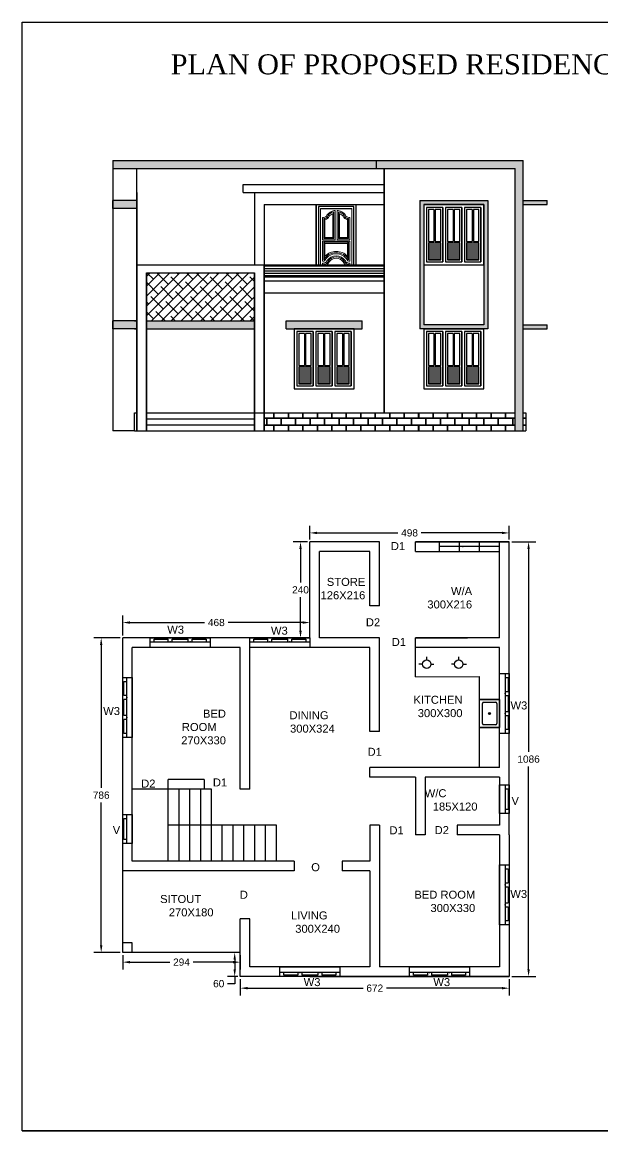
# Model space of a CAD drawing. Header units: inches. Extents: x -2903 to 3367, y -161 to 1064.
# Drawn here: x -60.29 to -45.78, y 931.41 to 959.11 of the extents above; entities that cross this region are included whole.
import ezdxf

# ---------------------------------------------------------------- set-up
doc = ezdxf.new("R2010")
doc.units = ezdxf.units.IN
doc.header["$MEASUREMENT"] = 0
doc.layers.add('ELEVATION', color=7, linetype='Continuous', lineweight=25)
doc.styles.add('SA', font='times.ttf')
doc.styles.get("Standard").update_dxf_attribs({"font": 'arial.ttf'})
doc.dimstyles.get("Standard").update_dxf_attribs({"dimtxt": 0.18, "dimasz": 0.18, "dimexe": 0.18, "dimexo": 0.0625, "dimgap": 0.09, "dimtad": 0, "dimtih": 1, "dimtoh": 1, "dimdec": 0, "dimlfac": 100, "dimzin": 0, "dimdsep": 46, "dimtxsty": 'Standard', "dimcen": 0.09, "dimadec": 0, "dimazin": 0, "dimtfac": 1, "dimtdec": 0, "dimtofl": 0, "dimtmove": 0, "dimatfit": 3, "dimfxl": 1, "dimtolj": 1, "dimtzin": 0, "dimarcsym": 0})

# ---------------------------------------------------------------- blocks, each defined once
blk = doc.blocks.new('W3')
for p, q in [((0.75, 0), (-0.75, 0)), ((-0.75, 0), (-0.75, -0.24)), ((0.75, -0.24), (0.75, 0)), ((-0.75, -0.14), (0.75, -0.14)), ((-0.75, -0.24), (0.75, -0.24)), ((-0.65, -0.14), (-0.65, -0.21)), ((-0.65, -0.21), (-0.3, -0.21)), ((-0.3, -0.14), (-0.3, -0.21)), ((-0.2, -0.14), (-0.2, -0.21)), ((-0.2, -0.21), (0.2, -0.21)), ((0.2, -0.14), (0.2, -0.21)), ((0.3, -0.14), (0.3, -0.21)), ((0.3, -0.21), (0.65, -0.21)), ((0.65, -0.21), (0.65, -0.14))]:
    blk.add_line(p, q)
for p in [(-0.25, -0.14), (0.25, -0.14)]:
    blk.add_point(p)
blk = doc.blocks.new('V')
for p, q in [((0.36, 0), (-0.36, 0)), ((-0.36, 0), (-0.36, -0.24)), ((0.36, -0.24), (0.36, 0)), ((-0.36, -0.14), (0.36, -0.14)), ((-0.36, -0.24), (0.36, -0.24)), ((-0.26, -0.14), (-0.26, -0.21)), ((-0.26, -0.21), (0.26, -0.21)), ((0.26, -0.21), (0.26, -0.14))]:
    blk.add_line(p, q)
blk = doc.blocks.new('*D88')
at = {"color": 0, "lineweight": -2, "transparency": 16777216}
for p, q in [((-57.782, 943.79), (-57.782, 944.291)), ((-57.602, 944.111), (-55.734, 944.111)), ((-53.282, 944.111), (-55.149, 944.111)), ((-53.102, 943.79), (-53.102, 944.291))]:
    blk.add_line(p, q, dxfattribs=at)
at = {"color": 0, "transparency": 16777216}
for points in [[(-57.602, 944.141), (-57.602, 944.081), (-57.782, 944.111)], [(-53.282, 944.141), (-53.282, 944.081), (-53.102, 944.111)]]:
    blk.add_solid(points, dxfattribs=at)
at = {"layer": 'Defpoints', "color": 0, "transparency": 16777216}
for p in [(-57.782, 944.111), (-57.782, 943.728), (-53.102, 943.728)]:
    blk.add_point(p, dxfattribs=at)
at = {"color": 0, "transparency": 16777216, "insert": (-55.442, 944.111), "char_height": 0.18, "attachment_point": 5}
blk.add_mtext('\\A1;468', dxfattribs=at)
blk = doc.blocks.new('*D89')
at = {"color": 0, "lineweight": -2, "transparency": 16777216}
for p, q in [((-57.844, 943.728), (-58.499, 943.728)), ((-58.319, 943.548), (-58.319, 939.979)), ((-58.319, 936.048), (-58.319, 939.616)), ((-57.844, 935.868), (-58.499, 935.868))]:
    blk.add_line(p, q, dxfattribs=at)
at = {"color": 0, "transparency": 16777216}
for points in [[(-58.349, 943.548), (-58.289, 943.548), (-58.319, 943.728)], [(-58.349, 936.048), (-58.289, 936.048), (-58.319, 935.868)]]:
    blk.add_solid(points, dxfattribs=at)
at = {"layer": 'Defpoints', "color": 0, "transparency": 16777216}
for p in [(-57.782, 943.728), (-58.319, 935.868), (-57.782, 935.868)]:
    blk.add_point(p, dxfattribs=at)
at = {"color": 0, "transparency": 16777216, "insert": (-58.319, 939.798), "char_height": 0.18, "attachment_point": 5}
blk.add_mtext('\\A1;786', dxfattribs=at)
blk = doc.blocks.new('*D90')
at = {"color": 0, "lineweight": -2, "transparency": 16777216}
for p, q in [((-57.782, 935.805), (-57.782, 935.446)), ((-54.842, 935.805), (-54.842, 935.446)), ((-57.602, 935.626), (-56.602, 935.626)), ((-55.022, 935.626), (-56.021, 935.626))]:
    blk.add_line(p, q, dxfattribs=at)
at = {"color": 0, "transparency": 16777216}
for points in [[(-57.602, 935.656), (-57.602, 935.596), (-57.782, 935.626)], [(-55.022, 935.656), (-55.022, 935.596), (-54.842, 935.626)]]:
    blk.add_solid(points, dxfattribs=at)
at = {"layer": 'Defpoints', "color": 0, "transparency": 16777216}
for p in [(-57.782, 935.868), (-54.842, 935.868), (-54.842, 935.626)]:
    blk.add_point(p, dxfattribs=at)
at = {"color": 0, "transparency": 16777216, "insert": (-56.312, 935.626), "char_height": 0.18, "attachment_point": 5}
blk.add_mtext('\\A1;294', dxfattribs=at)
blk = doc.blocks.new('*D91')
at = {"color": 0, "lineweight": -2, "transparency": 16777216}
for p, q in [((-54.904, 935.868), (-55.163, 935.868)), ((-54.983, 935.688), (-54.983, 935.448)), ((-54.904, 935.268), (-55.163, 935.268)), ((-54.983, 935.268), (-54.983, 935.088)), ((-54.983, 935.088), (-55.163, 935.088))]:
    blk.add_line(p, q, dxfattribs=at)
at = {"color": 0, "transparency": 16777216}
for points in [[(-55.013, 935.688), (-54.953, 935.688), (-54.983, 935.868)], [(-55.013, 935.448), (-54.953, 935.448), (-54.983, 935.268)]]:
    blk.add_solid(points, dxfattribs=at)
at = {"layer": 'Defpoints', "color": 0, "transparency": 16777216}
for p in [(-54.842, 935.868), (-54.983, 935.268), (-54.842, 935.268)]:
    blk.add_point(p, dxfattribs=at)
at = {"color": 0, "transparency": 16777216, "insert": (-55.382, 935.088), "char_height": 0.18, "attachment_point": 5}
blk.add_mtext('\\A1;60', dxfattribs=at)
blk = doc.blocks.new('*D92')
at = {"color": 0, "lineweight": -2, "transparency": 16777216}
for p, q in [((-54.842, 935.205), (-54.842, 934.796)), ((-48.122, 935.205), (-48.122, 934.796)), ((-54.662, 934.976), (-51.77, 934.976)), ((-48.302, 934.976), (-51.193, 934.976))]:
    blk.add_line(p, q, dxfattribs=at)
at = {"color": 0, "transparency": 16777216}
for points in [[(-54.662, 935.006), (-54.662, 934.946), (-54.842, 934.976)], [(-48.302, 935.006), (-48.302, 934.946), (-48.122, 934.976)]]:
    blk.add_solid(points, dxfattribs=at)
at = {"layer": 'Defpoints', "color": 0, "transparency": 16777216}
for p in [(-54.842, 935.268), (-48.122, 935.268), (-48.122, 934.976)]:
    blk.add_point(p, dxfattribs=at)
at = {"color": 0, "transparency": 16777216, "insert": (-51.482, 934.976), "char_height": 0.18, "attachment_point": 5}
blk.add_mtext('\\A1;672', dxfattribs=at)
blk = doc.blocks.new('*D93')
at = {"color": 0, "lineweight": -2, "transparency": 16777216}
for p, q in [((-48.059, 946.128), (-47.458, 946.128)), ((-47.638, 945.948), (-47.638, 940.879)), ((-47.638, 935.448), (-47.638, 940.516)), ((-48.059, 935.268), (-47.458, 935.268))]:
    blk.add_line(p, q, dxfattribs=at)
at = {"color": 0, "transparency": 16777216}
for points in [[(-47.668, 945.948), (-47.608, 945.948), (-47.638, 946.128)], [(-47.668, 935.448), (-47.608, 935.448), (-47.638, 935.268)]]:
    blk.add_solid(points, dxfattribs=at)
at = {"layer": 'Defpoints', "color": 0, "transparency": 16777216}
for p in [(-48.122, 946.128), (-48.122, 935.268), (-47.638, 935.268)]:
    blk.add_point(p, dxfattribs=at)
at = {"color": 0, "transparency": 16777216, "insert": (-47.638, 940.698), "char_height": 0.18, "attachment_point": 5}
blk.add_mtext('\\A1;1086', dxfattribs=at)
blk = doc.blocks.new('*D94')
at = {"color": 0, "lineweight": -2, "transparency": 16777216}
for p, q in [((-53.102, 946.19), (-53.102, 946.531)), ((-48.122, 946.19), (-48.122, 946.531)), ((-52.922, 946.351), (-50.904, 946.351)), ((-48.302, 946.351), (-50.319, 946.351))]:
    blk.add_line(p, q, dxfattribs=at)
at = {"color": 0, "transparency": 16777216}
for points in [[(-52.922, 946.381), (-52.922, 946.321), (-53.102, 946.351)], [(-48.302, 946.381), (-48.302, 946.321), (-48.122, 946.351)]]:
    blk.add_solid(points, dxfattribs=at)
at = {"layer": 'Defpoints', "color": 0, "transparency": 16777216}
for p in [(-53.102, 946.351), (-53.102, 946.128), (-48.122, 946.128)]:
    blk.add_point(p, dxfattribs=at)
at = {"color": 0, "transparency": 16777216, "insert": (-50.612, 946.351), "char_height": 0.18, "attachment_point": 5}
blk.add_mtext('\\A1;498', dxfattribs=at)
blk = doc.blocks.new('*D95')
at = {"color": 0, "lineweight": -2, "transparency": 16777216}
for p, q in [((-53.164, 946.128), (-53.518, 946.128)), ((-53.338, 945.948), (-53.338, 945.109)), ((-53.338, 943.908), (-53.338, 944.746)), ((-53.164, 943.728), (-53.518, 943.728))]:
    blk.add_line(p, q, dxfattribs=at)
at = {"color": 0, "transparency": 16777216}
for points in [[(-53.368, 945.948), (-53.308, 945.948), (-53.338, 946.128)], [(-53.368, 943.908), (-53.308, 943.908), (-53.338, 943.728)]]:
    blk.add_solid(points, dxfattribs=at)
at = {"layer": 'Defpoints', "color": 0, "transparency": 16777216}
for p in [(-53.102, 946.128), (-53.338, 943.728), (-53.102, 943.728)]:
    blk.add_point(p, dxfattribs=at)
at = {"color": 0, "transparency": 16777216, "insert": (-53.338, 944.928), "char_height": 0.18, "attachment_point": 5}
blk.add_mtext('\\A1;240', dxfattribs=at)

msp = doc.modelspace()

# ---------------------------------------------------------------- hatches: boundary and pattern name
h = msp.add_hatch()
h.set_pattern_fill('AR-SAND', color=256, scale=0.0028)
h.set_pattern_definition([(37.5, (-1190.5475, -68.23143), (-0.004480088, 0.1370357065), [0, -0.1081024, 0, -0.120904, 0, -0.11557]), (7.5, (-1190.5475, -68.23143), (0.12586652, 0.200711028), [0, -0.0583184, 0, -0.0974344, 0, -0.037338]), (327.5, (-1190.63498, -68.23143), (0.221477864, 0.000402412), [0, -0.03556, 0, -0.128016, 0, -0.167132]), (317.5, (-1190.63498, -68.23143), (0.213795807, 0.06242021), [0, -0.01778, 0, -0.0839216, 0, -0.096012])])
h.paths.add_polyline_path([(-47.77, 951.453), (-47.77, 952.353), (-47.77, 955.653), (-51.45, 955.653), (-51.45, 955.453), (-47.97, 955.453), (-47.97, 952.353), (-47.97, 951.453), (-47.97, 948.903), (-47.77, 948.903)])
h.paths.add_polyline_path([(-51.45, 955.653), (-58.03, 955.653), (-58.03, 955.453), (-51.45, 955.453)])
h = msp.add_hatch(color=256)
h.dxf.hatch_style = 1
h.paths.add_polyline_path([(-54.49, 951.653), (-57.19, 951.653), (-57.19, 951.453), (-54.49, 951.453)])
h.paths.add_polyline_path([(-57.43, 951.653), (-58.03, 951.653), (-58.03, 951.453), (-57.43, 951.453)])
h.paths.add_polyline_path([(-51.8, 951.653), (-53.7, 951.653), (-53.7, 951.453), (-51.8, 951.453)])
h.paths.add_polyline_path([(-48.66, 954.653), (-50.36, 954.653), (-50.36, 951.453), (-48.66, 951.453)])
h.paths.add_polyline_path([(-48.76, 951.553), (-50.26, 951.553), (-50.26, 954.553), (-48.76, 954.553)], flags=16)
h.paths.add_polyline_path([(-48.83, 953.123), (-49.237, 953.123), (-49.237, 954.483), (-48.83, 954.483)], flags=0)
h.paths.add_polyline_path([(-48.88, 953.173), (-49.187, 953.173), (-49.187, 953.602), (-48.88, 953.602)], flags=0)
h.paths.add_polyline_path([(-48.88, 953.632), (-49.018, 953.632), (-49.018, 954.433), (-48.88, 954.433)], flags=0)
h.paths.add_polyline_path([(-49.048, 953.632), (-49.187, 953.632), (-49.187, 954.433), (-49.048, 954.433)], flags=0)
h.paths.add_polyline_path([(-49.307, 953.123), (-49.713, 953.123), (-49.713, 954.483), (-49.307, 954.483)], flags=0)
h.paths.add_polyline_path([(-49.357, 953.173), (-49.663, 953.173), (-49.663, 953.602), (-49.357, 953.602)], flags=0)
h.paths.add_polyline_path([(-49.357, 953.632), (-49.495, 953.632), (-49.495, 954.433), (-49.357, 954.433)], flags=0)
h.paths.add_polyline_path([(-49.525, 953.632), (-49.663, 953.632), (-49.663, 954.433), (-49.525, 954.433)], flags=0)
h.paths.add_polyline_path([(-49.783, 953.123), (-50.19, 953.123), (-50.19, 954.483), (-49.783, 954.483)], flags=0)
h.paths.add_polyline_path([(-49.833, 953.173), (-50.14, 953.173), (-50.14, 953.602), (-49.833, 953.602)], flags=0)
h.paths.add_polyline_path([(-49.833, 953.632), (-49.972, 953.632), (-49.972, 954.433), (-49.833, 954.433)], flags=0)
h.paths.add_polyline_path([(-50.002, 953.632), (-50.14, 953.632), (-50.14, 954.433), (-50.002, 954.433)], flags=0)
h.paths.add_polyline_path([(-47.17, 951.553), (-47.77, 951.553), (-47.77, 951.453), (-47.17, 951.453)])
h = msp.add_hatch(color=256)
h.dxf.hatch_style = 1
h.paths.add_polyline_path([(-57.43, 954.653), (-58.03, 954.653), (-58.03, 954.453), (-57.43, 954.453)])
h = msp.add_hatch(color=256)
h.dxf.hatch_style = 1
h.paths.add_polyline_path([(-47.17, 954.653), (-47.77, 954.653), (-47.77, 954.553), (-47.17, 954.553)])
h = msp.add_hatch()
h.set_pattern_fill('ANSI31', color=256, scale=0.019, angle=135)
h.set_pattern_definition([(180, (-1168.92165, -80.16513), (-7e-18, -0.060325), [])])
h.paths.add_polyline_path([(-51.25, 953.053), (-54.25, 953.053), (-54.25, 952.753), (-51.25, 952.753)])
h = msp.add_hatch()
h.set_pattern_fill('ANSI38', color=256, scale=0.055)
h.set_pattern_definition([(45, (-1190.5475, -68.23143), (-0.123478522, 0.123478522), []), (135, (-1190.5475, -68.23143), (-0.370435565, 0.123478522), [0.4365625, -0.2619375])])
h.paths.add_polyline_path([(-54.49, 952.853), (-57.19, 952.853), (-57.19, 951.653), (-54.49, 951.653)])
h = msp.add_hatch()
h.set_pattern_fill('AR-B816C', color=256, scale=0.00089)
h.set_pattern_definition([(0, (-1168.92165, -80.16513), (0.180848, 0.180848), [0.35321875, -0.00847725]), (0, (-1169.1025, -80.15665), (0.180848, 0.180848), [0.35321875, -0.00847725]), (90, (-1168.92165, -80.16513), (-0.180848, 0.180848), [-0.18932525, 0.17237075]), (90, (-1168.93013, -80.16513), (-0.180848, 0.180848), [-0.18932525, 0.17237075])])
h.paths.add_polyline_path([(-47.97, 948.903), (-47.97, 949.353), (-54.25, 949.353), (-54.25, 948.903)])
h.paths.add_polyline_path([(-47.77, 949.353), (-47.77, 948.903), (-47.71, 948.903), (-47.71, 949.353)])

# ---------------------------------------------------------------- linework, layer by layer
for p, q in [((-58.03, 955.653), (-47.77, 955.653)), ((-58.03, 955.653), (-58.03, 948.903)), ((-51.45, 955.653), (-51.45, 955.453)), ((-47.77, 952.353), (-47.77, 955.653)), ((-58.03, 955.453), (-47.97, 955.453)), ((-57.43, 954.653), (-57.43, 955.453)), ((-57.43, 954.653), (-57.43, 955.453)), ((-51.25, 949.353), (-51.25, 955.453)), ((-51.25, 955.453), (-51.25, 949.353)), ((-47.97, 952.353), (-47.97, 955.453)), ((-57.43, 948.903), (-57.43, 954.853)), ((-57.43, 954.853), (-57.43, 948.903)), ((-54.77, 955.053), (-51.25, 955.053)), ((-54.77, 954.853), (-54.77, 955.053)), ((-54.77, 954.853), (-51.25, 954.853)), ((-54.49, 954.853), (-54.49, 953.053)), ((-57.43, 954.653), (-58.03, 954.653)), ((-58.03, 954.523), (-58.03, 954.653)), ((-54.25, 954.553), (-51.25, 954.553)), ((-54.25, 954.553), (-54.25, 948.903)), ((-52.946, 954.553), (-52.946, 953.053)), ((-52.946, 953.053), (-52.946, 954.553)), ((-51.946, 953.053), (-51.946, 954.553)), ((-51.946, 953.053), (-51.946, 954.553)), ((-51.25, 954.553), (-51.25, 953.053)), ((-50.36, 954.653), (-48.66, 954.653)), ((-50.36, 954.653), (-50.36, 951.453)), ((-50.26, 954.553), (-48.76, 954.553)), ((-50.26, 954.553), (-50.26, 951.553)), ((-48.76, 954.553), (-48.76, 951.553)), ((-48.66, 954.653), (-48.66, 951.453)), ((-47.77, 954.653), (-47.17, 954.653)), ((-47.77, 954.553), (-47.17, 954.553)), ((-47.17, 954.553), (-47.17, 954.653)), ((-58.03, 954.453), (-58.03, 954.523)), ((-57.43, 954.453), (-58.03, 954.453)), ((-52.946, 954.483), (-52.946, 953.123)), ((-52.946, 954.483), (-52.946, 953.123)), ((-52.006, 954.503), (-52.886, 954.503)), ((-52.836, 954.453), (-52.056, 954.453)), ((-50.002, 954.433), (-50.002, 953.632)), ((-49.972, 954.433), (-49.972, 953.632)), ((-49.783, 954.483), (-49.783, 953.123)), ((-49.783, 954.483), (-49.783, 953.123)), ((-49.783, 954.483), (-49.783, 953.123)), ((-49.713, 954.483), (-49.713, 953.123)), ((-49.713, 954.483), (-49.713, 953.123)), ((-49.525, 954.433), (-49.525, 953.632)), ((-49.495, 954.433), (-49.495, 953.632)), ((-49.307, 954.483), (-49.307, 953.123)), ((-49.307, 954.483), (-49.307, 953.123)), ((-49.237, 954.483), (-49.237, 953.123)), ((-49.237, 954.483), (-49.237, 953.123)), ((-49.048, 954.433), (-49.048, 953.632)), ((-49.018, 954.433), (-49.018, 953.632)), ((-48.83, 953.123), (-48.83, 954.483)), ((-48.83, 954.483), (-48.83, 953.123)), ((-50.14, 953.632), (-50.002, 953.632)), ((-50.14, 953.602), (-49.833, 953.602)), ((-50.14, 953.552), (-49.833, 953.552)), ((-50.14, 953.502), (-49.833, 953.502)), ((-50.14, 953.452), (-49.833, 953.452)), ((-49.972, 953.632), (-49.833, 953.632)), ((-49.663, 953.632), (-49.525, 953.632)), ((-49.663, 953.602), (-49.357, 953.602)), ((-49.663, 953.552), (-49.357, 953.552)), ((-49.663, 953.502), (-49.357, 953.502)), ((-49.663, 953.452), (-49.357, 953.452)), ((-49.495, 953.632), (-49.357, 953.632)), ((-49.187, 953.632), (-49.048, 953.632)), ((-49.187, 953.602), (-48.88, 953.602)), ((-49.187, 953.552), (-48.88, 953.552)), ((-49.187, 953.502), (-48.88, 953.502)), ((-49.187, 953.452), (-48.88, 953.452)), ((-49.018, 953.632), (-48.88, 953.632)), ((-50.14, 953.402), (-49.833, 953.402)), ((-50.14, 953.352), (-49.833, 953.352)), ((-50.14, 953.302), (-49.833, 953.302)), ((-50.14, 953.252), (-49.833, 953.252)), ((-50.14, 953.202), (-49.833, 953.202)), ((-49.663, 953.402), (-49.357, 953.402)), ((-49.663, 953.352), (-49.357, 953.352)), ((-49.663, 953.302), (-49.357, 953.302)), ((-49.663, 953.252), (-49.357, 953.252)), ((-49.663, 953.202), (-49.357, 953.202)), ((-49.187, 953.402), (-48.88, 953.402)), ((-49.187, 953.352), (-48.88, 953.352)), ((-49.187, 953.302), (-48.88, 953.302)), ((-49.187, 953.252), (-48.88, 953.252)), ((-49.187, 953.202), (-48.88, 953.202)), ((-57.43, 953.053), (-54.25, 953.053)), ((-54.25, 948.903), (-54.25, 953.053)), ((-54.25, 953.053), (-51.25, 953.053)), ((-50.19, 953.123), (-49.783, 953.123)), ((-50.19, 953.123), (-49.783, 953.123)), ((-49.713, 953.123), (-49.307, 953.123)), ((-49.713, 953.123), (-49.307, 953.123)), ((-49.237, 953.123), (-48.83, 953.123)), ((-49.237, 953.123), (-48.83, 953.123)), ((-57.19, 952.853), (-54.49, 952.853)), ((-57.19, 948.903), (-57.19, 952.853)), ((-57.19, 952.853), (-57.19, 948.903)), ((-54.49, 948.903), (-54.49, 952.853)), ((-54.49, 952.853), (-54.49, 948.903)), ((-54.25, 952.753), (-51.25, 952.753)), ((-54.25, 952.653), (-51.25, 952.653)), ((-57.43, 951.523), (-57.43, 952.353)), ((-54.49, 951.523), (-54.49, 952.353)), ((-54.25, 952.353), (-51.25, 952.353)), ((-47.97, 951.453), (-47.97, 952.353)), ((-47.77, 951.453), (-47.77, 952.353)), ((-57.43, 951.653), (-58.03, 951.653)), ((-58.03, 951.523), (-58.03, 951.653)), ((-58.03, 951.453), (-58.03, 951.523)), ((-57.49, 951.653), (-57.43, 951.653)), ((-57.19, 951.653), (-54.49, 951.653)), ((-53.7, 951.653), (-51.8, 951.653)), ((-53.7, 951.453), (-53.7, 951.653)), ((-53.5, 951.653), (-53.5, 951.655)), ((-51.8, 951.453), (-51.8, 951.653)), ((-48.76, 951.553), (-50.26, 951.553)), ((-47.77, 951.553), (-47.17, 951.553)), ((-47.17, 951.453), (-47.17, 951.553)), ((-57.43, 951.453), (-58.03, 951.453)), ((-57.49, 951.453), (-57.43, 951.453)), ((-57.43, 949.953), (-57.43, 951.453)), ((-57.19, 949.953), (-57.19, 951.453)), ((-57.19, 951.453), (-54.49, 951.453)), ((-54.49, 949.353), (-54.49, 951.453)), ((-53.7, 951.453), (-51.8, 951.453)), ((-53.242, 951.333), (-53.242, 950.532)), ((-53.212, 951.333), (-53.212, 950.532)), ((-53.024, 951.383), (-53.024, 950.023)), ((-53.024, 951.383), (-53.024, 950.023)), ((-53.024, 951.383), (-53.024, 950.023)), ((-52.954, 951.383), (-52.954, 950.023)), ((-52.954, 951.383), (-52.954, 950.023)), ((-52.765, 951.333), (-52.765, 950.532)), ((-52.735, 951.333), (-52.735, 950.532)), ((-52.547, 951.383), (-52.547, 950.023)), ((-52.547, 951.383), (-52.547, 950.023)), ((-52.477, 951.383), (-52.477, 950.023)), ((-52.477, 951.383), (-52.477, 950.023)), ((-52.289, 951.333), (-52.289, 950.532)), ((-52.259, 951.333), (-52.259, 950.532)), ((-52.07, 950.023), (-52.07, 951.383)), ((-52.07, 951.383), (-52.07, 950.023)), ((-48.66, 951.453), (-50.36, 951.453)), ((-50.26, 951.453), (-48.76, 951.453)), ((-50.002, 951.333), (-50.002, 950.532)), ((-49.972, 951.333), (-49.972, 950.532)), ((-49.784, 951.383), (-49.784, 950.023)), ((-49.784, 951.383), (-49.784, 950.023)), ((-49.784, 951.383), (-49.784, 950.023)), ((-49.714, 951.383), (-49.714, 950.023)), ((-49.714, 951.383), (-49.714, 950.023)), ((-49.525, 951.333), (-49.525, 950.532)), ((-49.495, 951.333), (-49.495, 950.532)), ((-49.307, 951.383), (-49.307, 950.023)), ((-49.307, 951.383), (-49.307, 950.023)), ((-49.237, 951.383), (-49.237, 950.023)), ((-49.237, 951.383), (-49.237, 950.023)), ((-49.049, 951.333), (-49.049, 950.532)), ((-49.019, 951.333), (-49.019, 950.532)), ((-48.83, 950.023), (-48.83, 951.383)), ((-48.83, 951.383), (-48.83, 950.023)), ((-47.97, 948.903), (-47.97, 951.453)), ((-47.77, 948.903), (-47.77, 951.453)), ((-47.77, 951.453), (-47.71, 951.453)), ((-47.77, 951.453), (-47.17, 951.453)), ((-53.38, 950.532), (-53.242, 950.532)), ((-53.38, 950.502), (-53.074, 950.502)), ((-53.38, 950.452), (-53.074, 950.452)), ((-53.38, 950.402), (-53.074, 950.402)), ((-53.212, 950.532), (-53.074, 950.532)), ((-52.904, 950.532), (-52.765, 950.532)), ((-52.904, 950.502), (-52.597, 950.502)), ((-52.904, 950.452), (-52.597, 950.452)), ((-52.904, 950.402), (-52.597, 950.402)), ((-52.735, 950.532), (-52.597, 950.532)), ((-52.427, 950.532), (-52.289, 950.532)), ((-52.427, 950.502), (-52.12, 950.502)), ((-52.427, 950.452), (-52.12, 950.452)), ((-52.427, 950.402), (-52.12, 950.402)), ((-52.259, 950.532), (-52.12, 950.532)), ((-50.14, 950.532), (-50.002, 950.532)), ((-50.14, 950.502), (-49.834, 950.502)), ((-50.14, 950.452), (-49.834, 950.452)), ((-50.14, 950.402), (-49.834, 950.402)), ((-49.972, 950.532), (-49.834, 950.532)), ((-49.664, 950.532), (-49.525, 950.532)), ((-49.664, 950.502), (-49.357, 950.502)), ((-49.664, 950.452), (-49.357, 950.452)), ((-49.664, 950.402), (-49.357, 950.402)), ((-49.495, 950.532), (-49.357, 950.532)), ((-49.187, 950.532), (-49.049, 950.532)), ((-49.187, 950.502), (-48.88, 950.502)), ((-49.187, 950.452), (-48.88, 950.452)), ((-49.187, 950.402), (-48.88, 950.402)), ((-49.019, 950.532), (-48.88, 950.532)), ((-53.38, 950.352), (-53.074, 950.352)), ((-53.38, 950.302), (-53.074, 950.302)), ((-53.38, 950.252), (-53.074, 950.252)), ((-53.38, 950.202), (-53.074, 950.202)), ((-53.38, 950.152), (-53.074, 950.152)), ((-52.904, 950.352), (-52.597, 950.352)), ((-52.904, 950.302), (-52.597, 950.302)), ((-52.904, 950.252), (-52.597, 950.252)), ((-52.904, 950.202), (-52.597, 950.202)), ((-52.904, 950.152), (-52.597, 950.152)), ((-52.427, 950.352), (-52.12, 950.352)), ((-52.427, 950.302), (-52.12, 950.302)), ((-52.427, 950.252), (-52.12, 950.252)), ((-52.427, 950.202), (-52.12, 950.202)), ((-52.427, 950.152), (-52.12, 950.152)), ((-50.14, 950.352), (-49.834, 950.352)), ((-50.14, 950.302), (-49.834, 950.302)), ((-50.14, 950.252), (-49.834, 950.252)), ((-50.14, 950.202), (-49.834, 950.202)), ((-50.14, 950.152), (-49.834, 950.152)), ((-49.664, 950.352), (-49.357, 950.352)), ((-49.664, 950.302), (-49.357, 950.302)), ((-49.664, 950.252), (-49.357, 950.252)), ((-49.664, 950.202), (-49.357, 950.202)), ((-49.664, 950.152), (-49.357, 950.152)), ((-49.187, 950.352), (-48.88, 950.352)), ((-49.187, 950.302), (-48.88, 950.302)), ((-49.187, 950.252), (-48.88, 950.252)), ((-49.187, 950.202), (-48.88, 950.202)), ((-49.187, 950.152), (-48.88, 950.152)), ((-57.43, 949.353), (-57.43, 949.853)), ((-53.43, 950.023), (-53.024, 950.023)), ((-53.43, 950.023), (-53.024, 950.023)), ((-53.38, 950.102), (-53.074, 950.102)), ((-52.954, 950.023), (-52.547, 950.023)), ((-52.954, 950.023), (-52.547, 950.023)), ((-52.904, 950.102), (-52.597, 950.102)), ((-52.477, 950.023), (-52.07, 950.023)), ((-52.477, 950.023), (-52.07, 950.023)), ((-52.427, 950.102), (-52.12, 950.102)), ((-50.19, 950.023), (-49.784, 950.023)), ((-50.19, 950.023), (-49.784, 950.023)), ((-50.14, 950.102), (-49.834, 950.102)), ((-49.714, 950.023), (-49.307, 950.023)), ((-49.714, 950.023), (-49.307, 950.023)), ((-49.664, 950.102), (-49.357, 950.102)), ((-49.237, 950.023), (-48.83, 950.023)), ((-49.237, 950.023), (-48.83, 950.023)), ((-49.187, 950.102), (-48.88, 950.102)), ((-57.49, 948.903), (-57.49, 949.353)), ((-57.49, 949.353), (-57.43, 949.353)), ((-57.19, 949.353), (-47.97, 949.353)), ((-47.77, 949.353), (-47.71, 949.353)), ((-47.71, 949.353), (-47.71, 948.903)), ((-57.19, 949.203), (-54.49, 949.203)), ((-57.19, 949.053), (-54.49, 949.053)), ((-51.25, 949.23), (-51.25, 949.222)), ((-51.25, 949.049), (-51.25, 949.041)), ((-57.49, 948.903), (-58.03, 948.903)), ((-57.49, 948.903), (-57.43, 948.903)), ((-57.43, 948.903), (-57.19, 948.903)), ((-57.19, 948.903), (-47.71, 948.903)), ((-53.102, 943.728), (-53.102, 946.128)), ((-51.602, 946.128), (-53.102, 946.128)), ((-51.362, 946.128), (-51.602, 946.128)), ((-51.362, 944.528), (-51.362, 946.128)), ((-50.462, 945.888), (-50.462, 946.128)), ((-50.462, 945.888), (-50.462, 946.128)), ((-49.162, 946.128), (-50.462, 946.128)), ((-50.462, 946.128), (-49.162, 946.128)), ((-48.122, 946.128), (-50.162, 946.128)), ((-50.162, 946.128), (-48.122, 946.128)), ((-50.162, 946.128), (-48.362, 946.128)), ((-49.862, 945.888), (-49.862, 946.128)), ((-48.362, 946.009), (-49.862, 946.009)), ((-49.362, 945.888), (-49.362, 946.128)), ((-48.862, 945.888), (-48.862, 946.128)), ((-48.362, 943.728), (-48.362, 946.128)), ((-48.122, 938.808), (-48.122, 946.128)), ((-48.122, 938.808), (-48.122, 946.128)), ((-52.862, 943.728), (-52.862, 945.888)), ((-51.602, 945.888), (-52.862, 945.888)), ((-51.602, 944.528), (-51.602, 945.888)), ((-50.462, 945.888), (-48.362, 945.888)), ((-50.462, 945.888), (-49.162, 945.888)), ((-51.362, 944.528), (-51.602, 944.528)), ((-53.102, 943.728), (-57.782, 943.728)), ((-57.782, 939.948), (-57.782, 943.728)), ((-57.542, 940.188), (-57.542, 943.488)), ((-54.842, 943.488), (-57.542, 943.488)), ((-54.842, 939.948), (-54.842, 943.488)), ((-54.602, 939.948), (-54.602, 943.488)), ((-51.602, 943.488), (-54.602, 943.488)), ((-51.362, 943.728), (-52.862, 943.728)), ((-51.602, 941.388), (-51.602, 943.488)), ((-51.362, 941.388), (-51.362, 943.728)), ((-50.462, 942.756), (-50.462, 943.728)), ((-50.462, 942.756), (-50.462, 943.728)), ((-49.162, 943.728), (-50.462, 943.728)), ((-50.462, 943.728), (-49.162, 943.728)), ((-48.362, 943.488), (-50.462, 943.488)), ((-48.362, 943.488), (-50.462, 943.488)), ((-48.362, 943.488), (-50.462, 943.488)), ((-48.362, 943.488), (-50.462, 943.488)), ((-48.362, 943.728), (-50.162, 943.728)), ((-48.362, 943.728), (-50.162, 943.728)), ((-48.362, 943.728), (-50.162, 943.728)), ((-48.362, 940.488), (-48.362, 943.488)), ((-50.185, 943.179), (-50.185, 943.258)), ((-49.385, 943.179), (-49.385, 943.258)), ((-50.291, 943.073), (-50.381, 943.073)), ((-50.079, 943.073), (-50.006, 943.073)), ((-49.491, 943.073), (-49.563, 943.073)), ((-49.279, 943.073), (-49.189, 943.073)), ((-50.462, 942.756), (-48.862, 942.76)), ((-48.862, 940.488), (-48.862, 942.76)), ((-48.362, 942.188), (-48.862, 942.188)), ((-48.792, 941.588), (-48.792, 942.089)), ((-48.762, 942.118), (-48.461, 942.118)), ((-48.432, 942.089), (-48.432, 941.588)), ((-48.595, 941.838), (-48.628, 941.838)), ((-48.612, 941.822), (-48.612, 941.855)), ((-48.461, 941.558), (-48.762, 941.558)), ((-51.362, 941.388), (-51.602, 941.388)), ((-48.862, 941.488), (-48.362, 941.488)), ((-48.362, 940.488), (-51.602, 940.488)), ((-51.602, 940.248), (-51.602, 940.488)), ((-57.542, 939.948), (-57.542, 940.188)), ((-55.742, 940.188), (-56.642, 940.188)), ((-56.642, 939.948), (-56.642, 940.188)), ((-55.742, 940.188), (-55.742, 939.948)), ((-50.462, 940.248), (-51.602, 940.248)), ((-51.162, 940.248), (-51.602, 940.248)), ((-50.462, 940.248), (-50.462, 939.048)), ((-50.222, 940.248), (-50.222, 938.808)), ((-48.362, 940.248), (-50.222, 940.248)), ((-48.662, 940.248), (-50.222, 940.248)), ((-48.362, 940.248), (-48.362, 939.048)), ((-57.782, 935.868), (-57.782, 939.948)), ((-57.542, 938.148), (-57.542, 939.948)), ((-55.742, 939.948), (-57.542, 939.948)), ((-57.482, 939.948), (-57.542, 939.948)), ((-56.642, 938.148), (-56.642, 939.948)), ((-56.372, 938.148), (-56.372, 939.948)), ((-56.102, 938.148), (-56.102, 939.948)), ((-55.832, 938.148), (-55.832, 939.948)), ((-55.562, 939.948), (-55.742, 939.948)), ((-55.562, 938.148), (-55.562, 939.948)), ((-54.602, 939.948), (-54.842, 939.948)), ((-53.942, 939.048), (-56.642, 939.048)), ((-55.292, 938.148), (-55.292, 939.048)), ((-55.022, 938.148), (-55.022, 939.048)), ((-54.752, 938.148), (-54.752, 939.048)), ((-54.482, 938.148), (-54.482, 939.048)), ((-54.212, 938.148), (-54.212, 939.048)), ((-53.942, 938.148), (-53.942, 939.048)), ((-51.602, 939.048), (-51.602, 938.148)), ((-51.362, 939.048), (-51.602, 939.048)), ((-51.362, 939.048), (-51.362, 935.508)), ((-50.462, 939.048), (-50.462, 938.808)), ((-50.462, 939.048), (-50.462, 938.808)), ((-49.422, 939.048), (-49.422, 938.808)), ((-48.362, 939.048), (-49.422, 939.048)), ((-48.362, 939.048), (-49.422, 939.048)), ((-50.222, 938.808), (-50.462, 938.808)), ((-50.222, 938.808), (-50.462, 938.808)), ((-50.222, 938.808), (-50.462, 938.808)), ((-48.362, 938.808), (-49.422, 938.808)), ((-48.362, 938.808), (-49.422, 938.808)), ((-48.662, 938.808), (-48.722, 938.808)), ((-48.362, 938.808), (-48.362, 935.508)), ((-48.122, 938.808), (-48.122, 935.268)), ((-48.362, 938.508), (-48.362, 935.508)), ((-53.497, 938.148), (-57.542, 938.148)), ((-53.497, 938.148), (-53.497, 937.908)), ((-52.297, 938.148), (-52.297, 937.908)), ((-51.602, 938.148), (-52.297, 938.148)), ((-53.497, 937.908), (-57.782, 937.908)), ((-51.602, 937.908), (-52.297, 937.908)), ((-51.602, 937.908), (-51.602, 935.508)), ((-54.602, 936.708), (-54.842, 936.708)), ((-54.842, 935.268), (-54.842, 936.708)), ((-54.602, 935.508), (-54.602, 936.708)), ((-57.542, 936.108), (-57.782, 936.108)), ((-57.542, 935.868), (-57.542, 936.108)), ((-54.842, 935.868), (-57.782, 935.868)), ((-51.602, 935.508), (-54.602, 935.508)), ((-48.362, 935.508), (-51.362, 935.508)), ((-51.602, 935.268), (-54.842, 935.268)), ((-53.102, 935.268), (-49.162, 935.268)), ((-51.602, 935.268), (-53.102, 935.268)), ((-48.122, 935.268), (-51.602, 935.268)), ((-51.362, 935.268), (-51.602, 935.268)), ((-49.162, 935.268), (-50.462, 935.268)), ((-48.122, 935.268), (-50.162, 935.268)), ((-50.162, 935.268), (-48.122, 935.268)), ((-50.162, 935.268), (-48.362, 935.268)), ((-60.294, 931.412), (-20.294, 931.412))]:
    msp.add_line(p, q)
at = {"color": 0, "lineweight": 13}
for p, q in [((-52.836, 954.453), (-52.836, 953.053)), ((-52.056, 953.053), (-52.056, 954.453)), ((-52.786, 953.643), (-52.106, 953.643)), ((-52.786, 953.643), (-52.786, 953.144)), ((-52.106, 953.643), (-52.106, 953.144)), ((-52.759, 953.144), (-52.786, 953.144)), ((-52.761, 953.094), (-52.786, 953.094)), ((-52.786, 953.094), (-52.786, 953.053)), ((-52.133, 953.144), (-52.106, 953.144)), ((-52.131, 953.094), (-52.106, 953.094)), ((-52.106, 953.094), (-52.106, 953.053))]:
    msp.add_line(p, q, dxfattribs=at)
at = {"color": 0, "lineweight": 9}
for p, q in [((-52.531, 954.325), (-52.501, 954.372)), ((-52.361, 954.325), (-52.391, 954.372)), ((-52.726, 954.178), (-52.756, 954.204)), ((-52.166, 954.178), (-52.136, 954.204)), ((-52.756, 953.703), (-52.726, 953.733)), ((-52.501, 953.703), (-52.531, 953.733)), ((-52.391, 953.703), (-52.361, 953.733)), ((-52.136, 953.703), (-52.166, 953.733)), ((-52.756, 953.613), (-52.726, 953.583)), ((-52.756, 953.613), (-52.136, 953.613)), ((-52.756, 953.171), (-52.756, 953.613)), ((-52.166, 953.583), (-52.136, 953.613)), ((-52.136, 953.171), (-52.136, 953.613)), ((-52.726, 953.264), (-52.756, 953.179)), ((-52.166, 953.264), (-52.137, 953.179)), ((-52.743, 953.053), (-52.756, 953.064)), ((-52.756, 953.064), (-52.756, 953.053)), ((-52.149, 953.053), (-52.136, 953.064)), ((-52.136, 953.064), (-52.136, 953.053))]:
    msp.add_line(p, q, dxfattribs=at)
at = {"color": 0, "lineweight": 5}
for p, q in [((-52.726, 953.583), (-52.166, 953.583)), ((-52.726, 953.264), (-52.726, 953.583)), ((-52.166, 953.264), (-52.166, 953.583))]:
    msp.add_line(p, q, dxfattribs=at)
for points in [[(-20.294, 959.112), (-20.294, 931.412), (-60.294, 931.412), (-60.294, 959.112)], [(-50.26, 953.053), (-48.76, 953.053), (-48.76, 954.553), (-50.26, 954.553)], [(-49.783, 954.483), (-50.19, 954.483), (-50.19, 953.123), (-49.783, 953.123)], [(-49.307, 954.483), (-49.713, 954.483), (-49.713, 953.123), (-49.307, 953.123)], [(-48.83, 954.483), (-49.237, 954.483), (-49.237, 953.123), (-48.83, 953.123)], [(-53.5, 949.953), (-52, 949.953), (-52, 951.453), (-53.5, 951.453)], [(-53.024, 951.383), (-53.43, 951.383), (-53.43, 950.023), (-53.024, 950.023)], [(-52.547, 951.383), (-52.954, 951.383), (-52.954, 950.023), (-52.547, 950.023)], [(-52.07, 951.383), (-52.477, 951.383), (-52.477, 950.023), (-52.07, 950.023)], [(-50.26, 949.953), (-48.76, 949.953), (-48.76, 951.453), (-50.26, 951.453)], [(-49.784, 951.383), (-50.19, 951.383), (-50.19, 950.023), (-49.784, 950.023)], [(-49.307, 951.383), (-49.714, 951.383), (-49.714, 950.023), (-49.307, 950.023)], [(-48.83, 951.383), (-49.237, 951.383), (-49.237, 950.023), (-48.83, 950.023)], [(-48.862, 942.188), (-48.362, 942.188), (-48.362, 941.488), (-48.862, 941.488)]]:
    msp.add_lwpolyline(points, close=True)
at = {"color": 0, "lineweight": 13}
for points in [[(-52.471, 954.403), (-52.496, 954.403, 0.244103), (-52.676, 954.289, -0.329608), (-52.761, 954.234), (-52.786, 954.234), (-52.786, 953.673), (-52.471, 953.673)], [(-52.421, 954.403), (-52.396, 954.403, -0.244103), (-52.216, 954.289, 0.329608), (-52.131, 954.234), (-52.106, 954.234), (-52.106, 953.673), (-52.421, 953.673)]]:
    msp.add_lwpolyline(points, format="xyb", close=True, dxfattribs=at)
at = {"color": 0, "lineweight": 9}
for points in [[(-52.501, 954.372, 0.217079), (-52.648, 954.28, -0.318019), (-52.756, 954.204), (-52.756, 953.703), (-52.501, 953.703)], [(-52.391, 954.372, -0.217079), (-52.245, 954.28, 0.318019), (-52.136, 954.204), (-52.136, 953.703), (-52.391, 953.703)]]:
    msp.add_lwpolyline(points, format="xyb", close=True, dxfattribs=at)
at = {"color": 0, "lineweight": 5}
for points in [[(-52.531, 954.325, 0.141613), (-52.621, 954.265, -0.251338), (-52.726, 954.177), (-52.726, 953.733), (-52.531, 953.733)], [(-52.361, 954.325, -0.141613), (-52.271, 954.265, 0.251338), (-52.166, 954.177), (-52.166, 953.733), (-52.361, 953.733)]]:
    msp.add_lwpolyline(points, format="xyb", close=True, dxfattribs=at)
for points in [[(-50.002, 954.433), (-50.14, 954.433), (-50.14, 953.632)], [(-49.833, 953.632), (-49.833, 954.433), (-49.972, 954.433)], [(-49.525, 954.433), (-49.663, 954.433), (-49.663, 953.632)], [(-49.357, 953.632), (-49.357, 954.433), (-49.495, 954.433)], [(-49.048, 954.433), (-49.187, 954.433), (-49.187, 953.632)], [(-48.88, 953.632), (-48.88, 954.433), (-49.018, 954.433)], [(-50.14, 953.602), (-50.14, 953.173), (-49.833, 953.173), (-49.833, 953.602)], [(-49.663, 953.602), (-49.663, 953.173), (-49.357, 953.173), (-49.357, 953.602)], [(-49.187, 953.602), (-49.187, 953.173), (-48.88, 953.173), (-48.88, 953.602)], [(-53.242, 951.333), (-53.38, 951.333), (-53.38, 950.532)], [(-53.074, 950.532), (-53.074, 951.333), (-53.212, 951.333)], [(-52.765, 951.333), (-52.904, 951.333), (-52.904, 950.532)], [(-52.597, 950.532), (-52.597, 951.333), (-52.735, 951.333)], [(-52.289, 951.333), (-52.427, 951.333), (-52.427, 950.532)], [(-52.12, 950.532), (-52.12, 951.333), (-52.259, 951.333)], [(-50.002, 951.333), (-50.14, 951.333), (-50.14, 950.532)], [(-49.834, 950.532), (-49.834, 951.333), (-49.972, 951.333)], [(-49.525, 951.333), (-49.664, 951.333), (-49.664, 950.532)], [(-49.357, 950.532), (-49.357, 951.333), (-49.495, 951.333)], [(-49.049, 951.333), (-49.187, 951.333), (-49.187, 950.532)], [(-48.88, 950.532), (-48.88, 951.333), (-49.019, 951.333)], [(-53.38, 950.502), (-53.38, 950.073), (-53.074, 950.073), (-53.074, 950.502)], [(-52.904, 950.502), (-52.904, 950.073), (-52.597, 950.073), (-52.597, 950.502)], [(-52.427, 950.502), (-52.427, 950.073), (-52.12, 950.073), (-52.12, 950.502)], [(-50.14, 950.502), (-50.14, 950.073), (-49.834, 950.073), (-49.834, 950.502)], [(-49.664, 950.502), (-49.664, 950.073), (-49.357, 950.073), (-49.357, 950.502)], [(-49.187, 950.502), (-49.187, 950.073), (-48.88, 950.073), (-48.88, 950.502)]]:
    msp.add_lwpolyline(points)
at = {"color": 0, "lineweight": 13}
msp.add_lwpolyline([(-52.133, 953.144, -0.370122), (-52.171, 953.17, 0.564074), (-52.722, 953.17, -0.370122), (-52.759, 953.144)], format="xyb", dxfattribs=at)
for centre, radius in [((-50.185, 943.073), 0.106), ((-49.385, 943.073), 0.106), ((-48.612, 941.838), 0.0249), ((-48.612, 941.838), 0.0166)]:
    msp.add_circle(centre, radius)
at = {"color": 0, "lineweight": 9}
for centre, radius, start, end in [((-52.446, 953.004), 0.352, 28.3312, 151.6688), ((-52.446, 953.004), 0.242, 32.9013, 147.0987), ((-52.756, 953.179), 0.115, 269.6653, 337.4826), ((-52.137, 953.179), 0.115, 202.5174, 270.3347)]:
    msp.add_arc(centre, radius, start, end, dxfattribs=at)
at = {"color": 0, "lineweight": 5}
for centre, radius, start, end in [((-52.446, 953.004), 0.382, 42.8927, 137.1073), ((-52.446, 953.004), 0.212, 33.5704, 146.4296), ((-52.756, 953.179), 0.145, 299.4186, 336.3057), ((-52.137, 953.179), 0.145, 203.6943, 240.5814)]:
    msp.add_arc(centre, radius, start, end, dxfattribs=at)
at = {"color": 0, "lineweight": 13}
for centre, radius, start, end in [((-52.446, 953.004), 0.272, 32.2673, 147.7327), ((-52.756, 953.179), 0.0847, 266.1631, 339.1337), ((-52.137, 953.179), 0.0847, 200.8663, 273.8369)]:
    msp.add_arc(centre, radius, start, end, dxfattribs=at)
for centre, start, end in [((-48.762, 942.089), 89.9855, 180.0205), ((-48.461, 942.089), 359.9855, 90.0145), ((-48.762, 941.588), 179.9855, 270.0845), ((-48.461, 941.588), 269.9855, 0.0205)]:
    msp.add_arc(centre, 0.0293, start, end)
msp.add_point((-49.282, 946.008))
at = {"layer": 'ELEVATION', "color": 0}
for p, q in [((-52.886, 954.503), (-52.886, 953.053)), ((-52.006, 953.053), (-52.006, 954.503))]:
    msp.add_line(p, q, dxfattribs=at)

# ---------------------------------------------------------------- block references
at = {"xscale": -1}
for name, p, rotation in [('W3', (-56.342, 943.488), 180), ('W3', (-53.852, 943.488), 180), ('W3', (-57.542, 941.988), 270), ('W3', (-48.362, 942.088), 90), ('V', (-48.362, 939.698), 90), ('V', (-57.542, 938.954), 270), ('W3', (-48.362, 937.308), 90.00000000002285)]:
    msp.add_blockref(name, p, dxfattribs=dict(at, rotation=rotation))
for p in [(-53.102, 935.508), (-49.862, 935.508)]:
    msp.add_blockref('W3', p, dxfattribs=at)

# ---------------------------------------------------------------- texts
at = {"color": 6, "insert": (-56.771, 958.309), "char_height": 0.5, "width": 140.24854, "attachment_point": 1, "style": 'SA'}
msp.add_mtext('\\A1;{\\C256; PLAN OF PROPOSED RESIDENCE RS NO 376/2 AT EDAYUR PANCHAYATH}', dxfattribs=at)
at = {"char_height": 0.2, "attachment_point": 3}
for s, width, insert in [('D1', 1.48111, (-50.723, 946.123)), ('     STORE\\P    126X216', 1.48111, (-51.718, 945.227)), ('     W/A\\P    300X216', 1.48111, (-49.049, 944.997)), ('W3', 1.48111, (-56.249, 944.034)), ('D2', 1.48111, (-51.347, 944.218)), ('W3', 1.48111, (-53.657, 944.009)), ('D1', 1.48111, (-50.701, 943.726)), ('KITCHEN 300X300', 1.48111, (-49.289, 942.282)), ('W3', 1.48111, (-47.67, 942.14)), ('W3', 1.48111, (-57.849, 942)), ('BED ROOM    270X330', 1.48111, (-55.201, 941.935)), ('DINING   300X324', 1.48111, (-52.481, 941.895)), ('D1', 1.48111, (-51.304, 940.982)), ('D2', 1.48111, (-56.963, 940.188)), ('D1', 1.48111, (-55.17, 940.217)), ('W/C           185X120', 1.48111, (-48.914, 939.947)), ('V', 1.48111, (-47.879, 939.756)), ('V', 1.48111, (-57.844, 939.028)), ('D1', 1.48111, (-50.759, 939.021)), ('D2', 1.48111, (-49.629, 939.026)), ('O', 1.48111, (-52.853, 938.099)), ('D', 1.48111, (-54.652, 937.41)), ('     BED ROOM           \\P         300X330', 2.97593, (-48.971, 937.412)), ('W3', 1.48111, (-47.675, 937.43)), ('SITOUT     270X180', 1.48111, (-55.511, 937.304)), ('LIVING     300X240', 1.48111, (-52.351, 936.894)), ('W3', 1.48111, (-52.839, 935.228)), ('W3', 1.48111, (-49.599, 935.228))]:
    msp.add_mtext_dynamic_manual_height_columns(s, width=width, gutter_width=12.5, heights=[0], dxfattribs=dict(at, insert=insert))

# ---------------------------------------------------------------- dimensions: what is measured, and where the dimension line sits
for base, p1, p2, picture, middle in [((-53.102, 946.351), (-48.122, 946.128), (-53.102, 946.128), '*D94', (-50.612, 946.351)), ((-57.782, 944.111), (-53.102, 943.728), (-57.782, 943.728), '*D88', (-55.442, 944.111)), ((-54.842, 935.626), (-57.782, 935.868), (-54.842, 935.868), '*D90', (-56.312, 935.626)), ((-48.122, 934.976), (-54.842, 935.268), (-48.122, 935.268), '*D92', (-51.482, 934.976))]:
    dim = msp.add_linear_dim(base=base, p1=p1, p2=p2, dimstyle='Standard')
    dim.commit()
    dim.dimension.update_dxf_attribs({"geometry": picture, "text_midpoint": middle})
for base, p1, p2, picture, middle in [((-53.338, 943.728), (-53.102, 946.128), (-53.102, 943.728), '*D95', (-53.338, 944.928)), ((-47.638, 935.268), (-48.122, 946.128), (-48.122, 935.268), '*D93', (-47.638, 940.698)), ((-58.319, 935.868), (-57.782, 943.728), (-57.782, 935.868), '*D89', (-58.319, 939.798)), ((-54.983, 935.268), (-54.842, 935.868), (-54.842, 935.268), '*D91', (-55.382, 935.088))]:
    dim = msp.add_linear_dim(base=base, p1=p1, p2=p2, angle=90, dimstyle='Standard')
    dim.commit()
    dim.dimension.update_dxf_attribs({"geometry": picture, "text_midpoint": middle})

doc.saveas('drawing.dxf')
